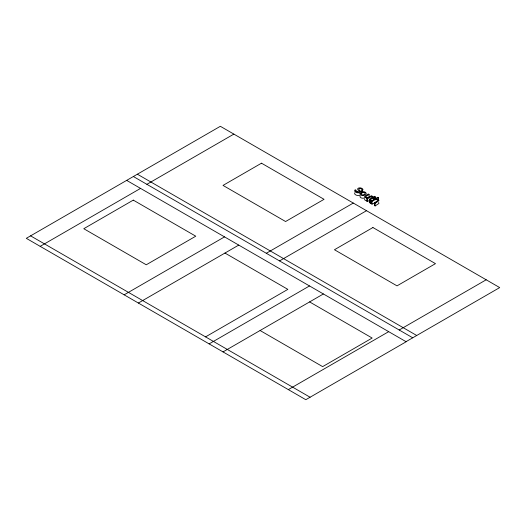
<?xml version="1.0" encoding="UTF-8"?>
<svg xmlns="http://www.w3.org/2000/svg" width="526" height="526" viewBox="0 0 526 526"><rect width="100%" height="100%" fill="white"/><g stroke="black" fill="none" stroke-linecap="round" stroke-linejoin="round"><path stroke-width="0.79" d="M357.719 191.3L357.726 192.233M375.025 199.183L375.025 197.835L374.407 198.19L373.506 197.671L370.725 199.275L370.396 199.624L371.027 200.136L371.027 202.839L370.396 203.207L369.41 202.602L369.443 199.222L372.756 197.237L372.112 196.869L372.73 196.514L373.375 196.882L374.42 196.283L375.163 196.711L375.163 199.413M369.265 202.267L369.443 201.931M364.755 198.854C363.939 200.294 366.49 200.958 367.536 200.676L366.786 201.123L366.786 198.42L367.549 197.98L365.254 197.585L364.597 196.395L368.325 193.969L369.068 194.396L369.068 197.099M360.159 195.751C359.015 198.072 363.196 198.756 364.696 197.842M354.853 192.72C353.742 194.383 356.556 195.442 357.858 195.514A2.275 1.315 0 0 0 359.376 195.31L359.823 195.1M361.75 192.312L362.112 189.584L360.79 188.578L359.547 188.472L358.732 189.15L360.468 191.536L359.376 192.608A2.275 1.315 0 0 1 357.858 192.812C356.437 192.871 353.288 191.24 355.175 189.755L355.951 190.202L355.642 190.951L356.437 191.76L358.929 191.99L359.291 191.451L357.726 189.531L357.719 188.597C359.094 186.723 364.709 188.466 362.526 190.734L362.526 192.082M146.872 184.324L233.853 134.104M40.186 246.346L140.554 188.4M124.156 294.83L224.523 236.884M138.377 303.035L238.745 245.09M266.307 253.276L353.294 203.056M369.068 194.396L365.636 196.691L366.753 197.572L368.68 197.276M367.654 197.921L371.369 195.725L372.119 196.159L372.112 198.223M366.786 198.42L367.49 198.828L372.119 196.159M375.163 196.711L374.124 197.316L375.025 197.835M366.786 201.123L367.49 201.53L369.476 200.386M369.265 199.564L370.396 200.498L371.027 200.136M375.991 202.24L372.013 204.141L371.264 203.713L371.264 201.011L377.727 197.276L378.477 197.71L378.477 200.413M371.264 201.011L372.013 201.438C373.591 200.557 375.893 198.532 377.681 200.182L377.629 200.853L374.38 202.806L374.38 205.508L375.13 205.942L378.832 203.516A2.005 1.157 0 0 0 378.727 202.773L378.496 202.53M378.477 197.71C373.256 200.656 377.287 198.019 378.727 200.064A2.005 1.157 0 0 1 378.832 200.814L375.13 203.24L374.38 202.806M279.536 260.916L366.523 210.696M205.554 336.883L287.853 289.366L224.957 253.052M209.138 343.892L309.505 285.947M223.017 351.907L323.385 293.962M288.32 389.608L388.688 331.663M399.208 330.006L486.188 279.786M406.026 341.67L499.7 287.584L220.341 126.299L26.3 238.331L305.803 399.701L406.171 341.755L126.667 180.385M362.545 195.185L363.348 195.034M359.547 191.181L360.79 191.28L362.112 192.292M371.027 202.839L370.462 202.497M361.75 190.287L362.526 190.734M137.371 174.205L416.73 335.489M133.361 176.519L412.713 337.804M309.604 301.917L372.165 338.04L322.648 366.629L260.087 330.506M30.58 235.858L310.084 397.229M362.545 191.444L363.17 192.338M375.13 203.24L375.13 205.942M374.407 198.19L374.407 199.545M373.506 197.671L373.506 200.373M372.013 201.438L372.013 204.141M370.396 200.498L370.396 203.207M367.49 198.828L367.49 201.53M355.951 190.202L355.951 191.549M359.935 193.384C359.975 196.303 365.077 196.02 366.293 193.877C366.247 190.958 361.152 191.234 359.935 193.384M361.119 193.298C362.592 198.999 369.298 189.347 361.119 193.298M133.288 200.123L83.772 228.711L146.254 264.782L195.764 236.194L133.288 200.123M261.494 163.191L223.017 185.408L285.585 221.525L324.055 199.315L261.494 163.191M372.921 227.528L334.451 249.738L397.012 285.861L435.482 263.644L372.921 227.528"/></g></svg>
